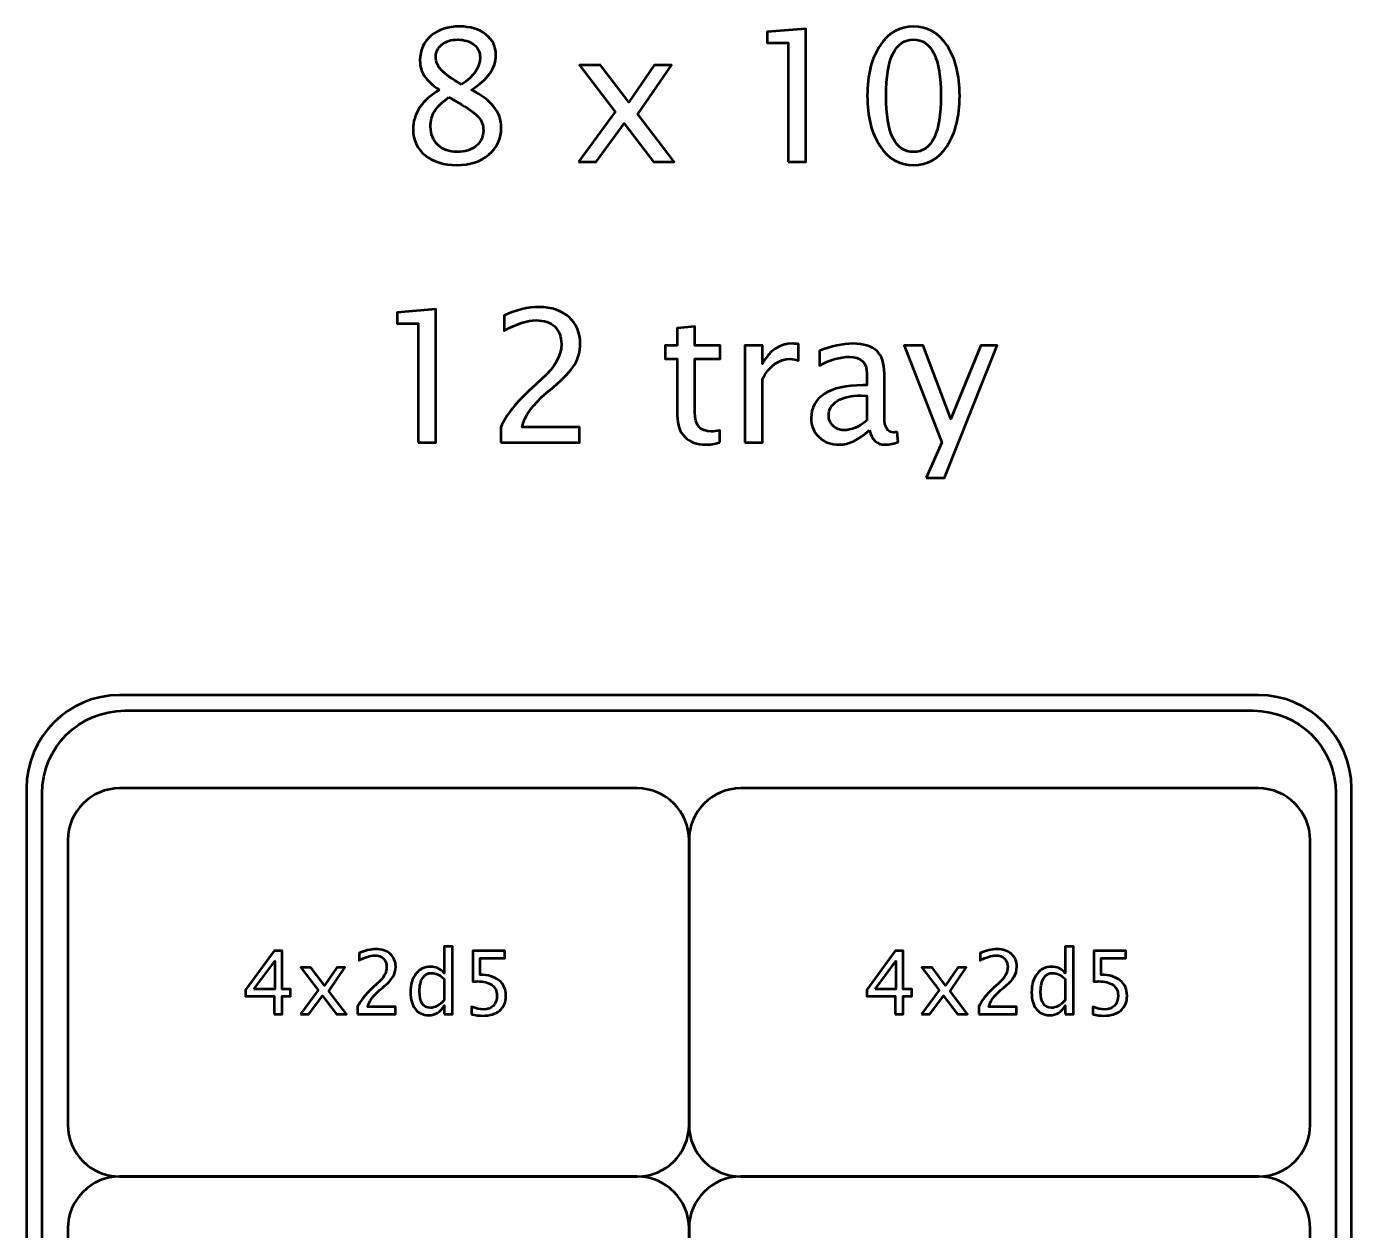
# Model space of a CAD drawing. Header units: centimetres. Extents: x -143 to 63, y -92 to 73.
# Drawn here: x -36.4 to -23.6, y -71.77 to -60.14 of the extents above; entities that cross this region are included whole.
import ezdxf

# ---------------------------------------------------------------- set-up
doc = ezdxf.new("R2010")
doc.units = ezdxf.units.CM
doc.header["$MEASUREMENT"] = 0
doc.layers.add('Layer 1', color=7, linetype='Continuous')

msp = doc.modelspace()

# ---------------------------------------------------------------- linework, layer by layer
at = {"layer": 'Layer 1', "color": 5, "lineweight": 53}
for points, knots in [([(-32.4117, -60.75496), (-32.48166, -60.70616), (-32.53046, -60.66089), (-32.5578, -60.61885), (-32.5578, -60.61885), (-32.58514, -60.5771), (-32.59867, -60.52654), (-32.59867, -60.46745), (-32.59867, -60.46745), (-32.59867, -60.37102), (-32.56339, -60.29253), (-32.49313, -60.23226), (-32.49313, -60.23226), (-32.42257, -60.17199), (-32.33056, -60.14201), (-32.21708, -60.14201), (-32.21708, -60.14201), (-32.11242, -60.14201), (-32.02746, -60.16758), (-31.96249, -60.21874), (-31.96249, -60.21874), (-31.89752, -60.2696), (-31.86489, -60.33604), (-31.86489, -60.41747), (-31.86489, -60.41747), (-31.86489, -60.54094), (-31.94397, -60.65354), (-32.10184, -60.75496), (-32.10184, -60.75496), (-31.90987, -60.84903), (-31.81374, -60.97045), (-31.81374, -61.1192), (-31.81374, -61.1192), (-31.81374, -61.22533), (-31.85401, -61.31205), (-31.93427, -61.37967), (-31.93427, -61.37967), (-32.01453, -61.44699), (-32.11771, -61.4808), (-32.24413, -61.4808), (-32.24413, -61.4808), (-32.37024, -61.4808), (-32.47196, -61.44905), (-32.54957, -61.38555), (-32.54957, -61.38555), (-32.62689, -61.32234), (-32.6657, -61.23885), (-32.6657, -61.13567), (-32.6657, -61.13567), (-32.6657, -60.9828), (-32.58103, -60.85609), (-32.4117, -60.75496)], [0, 0, 0, 0, 0.07142857, 0.07142857, 0.07142857, 0.07142857, 0.14285714, 0.14285714, 0.14285714, 0.14285714, 0.21428571, 0.21428571, 0.21428571, 0.21428571, 0.28571429, 0.28571429, 0.28571429, 0.28571429, 0.35714286, 0.35714286, 0.35714286, 0.35714286, 0.42857143, 0.42857143, 0.42857143, 0.42857143, 0.5, 0.5, 0.5, 0.5, 0.57142857, 0.57142857, 0.57142857, 0.57142857, 0.64285714, 0.64285714, 0.64285714, 0.64285714, 0.71428571, 0.71428571, 0.71428571, 0.71428571, 0.78571429, 0.78571429, 0.78571429, 0.78571429, 0.85714286, 0.85714286, 0.85714286, 0.85714286, 1, 1, 1, 1]), ([(-27.83145, -61.4808), (-27.96521, -61.4808), (-28.0731, -61.41936), (-28.15483, -61.29677), (-28.15483, -61.29677), (-28.23685, -61.17418), (-28.27771, -61.01249), (-28.27771, -60.8114), (-28.27771, -60.8114), (-28.27771, -60.61032), (-28.23685, -60.44863), (-28.15483, -60.32604), (-28.15483, -60.32604), (-28.0731, -60.20345), (-27.96521, -60.14201), (-27.83145, -60.14201), (-27.83145, -60.14201), (-27.6971, -60.14201), (-27.58921, -60.20316), (-27.50748, -60.32545), (-27.50748, -60.32545), (-27.42605, -60.44775), (-27.38519, -60.60973), (-27.38519, -60.8114), (-27.38519, -60.8114), (-27.38519, -61.01249), (-27.42605, -61.17418), (-27.50748, -61.29677), (-27.50748, -61.29677), (-27.58921, -61.41936), (-27.6971, -61.4808), (-27.83145, -61.4808)], [0, 0, 0, 0, 0.11111111, 0.11111111, 0.11111111, 0.11111111, 0.22222222, 0.22222222, 0.22222222, 0.22222222, 0.33333333, 0.33333333, 0.33333333, 0.33333333, 0.44444444, 0.44444444, 0.44444444, 0.44444444, 0.55555556, 0.55555556, 0.55555556, 0.55555556, 0.66666667, 0.66666667, 0.66666667, 0.66666667, 0.77777778, 0.77777778, 0.77777778, 0.77777778, 1, 1, 1, 1]), ([(-32.1965, -60.70175), (-32.07773, -60.62326), (-32.01835, -60.53624), (-32.01835, -60.4401), (-32.01835, -60.4401), (-32.01835, -60.38866), (-32.03834, -60.3475), (-32.07803, -60.31604), (-32.07803, -60.31604), (-32.11801, -60.28459), (-32.17004, -60.26901), (-32.23442, -60.26901), (-32.23442, -60.26901), (-32.29675, -60.26901), (-32.34761, -60.28429), (-32.38671, -60.31516), (-32.38671, -60.31516), (-32.42581, -60.34603), (-32.44521, -60.38572), (-32.44521, -60.43481), (-32.44521, -60.43481), (-32.44521, -60.48244), (-32.42757, -60.52536), (-32.39229, -60.56358), (-32.39229, -60.56358), (-32.35701, -60.6015), (-32.29175, -60.64766), (-32.1965, -60.70175)], [0, 0, 0, 0, 0.125, 0.125, 0.125, 0.125, 0.25, 0.25, 0.25, 0.25, 0.375, 0.375, 0.375, 0.375, 0.5, 0.5, 0.5, 0.5, 0.625, 0.625, 0.625, 0.625, 0.75, 0.75, 0.75, 0.75, 1, 1, 1, 1]), ([(-29.04207, -61.44905), (-29.04207, -61.44905), (-29.04207, -60.30076), (-29.04207, -60.30076), (-29.04207, -60.30076), (-29.04207, -60.30076), (-29.24492, -60.30076), (-29.24492, -60.30076), (-29.24492, -60.30076), (-29.24492, -60.30076), (-29.24492, -60.19492), (-29.24492, -60.19492), (-29.24492, -60.19492), (-29.24492, -60.19492), (-28.87274, -60.16317), (-28.87274, -60.16317), (-28.87274, -60.16317), (-28.87274, -60.16317), (-28.87274, -61.44905), (-28.87274, -61.44905), (-28.87274, -61.44905), (-28.87274, -61.44905), (-29.04207, -61.44905), (-29.04207, -61.44905)], [0, 0, 0, 0, 0.14285714, 0.14285714, 0.14285714, 0.14285714, 0.28571429, 0.28571429, 0.28571429, 0.28571429, 0.42857143, 0.42857143, 0.42857143, 0.42857143, 0.57142857, 0.57142857, 0.57142857, 0.57142857, 0.71428571, 0.71428571, 0.71428571, 0.71428571, 1, 1, 1, 1]), ([(-27.83174, -61.3538), (-27.65506, -61.3538), (-27.56687, -61.173), (-27.56687, -60.8114), (-27.56687, -60.8114), (-27.56687, -60.44981), (-27.65506, -60.26901), (-27.83174, -60.26901), (-27.83174, -60.26901), (-28.00784, -60.26901), (-28.09603, -60.44981), (-28.09603, -60.8114), (-28.09603, -60.8114), (-28.09603, -61.173), (-28.00784, -61.3538), (-27.83174, -61.3538)], [0, 0, 0, 0, 0.2, 0.2, 0.2, 0.2, 0.4, 0.4, 0.4, 0.4, 0.6, 0.6, 0.6, 0.6, 1, 1, 1, 1]), ([(-31.06819, -61.44905), (-31.06819, -61.44905), (-30.71218, -60.96663), (-30.71218, -60.96663), (-30.71218, -60.96663), (-30.71218, -60.96663), (-31.05761, -60.51419), (-31.05761, -60.51419), (-31.05761, -60.51419), (-31.05761, -60.51419), (-30.85564, -60.51419), (-30.85564, -60.51419), (-30.85564, -60.51419), (-30.85564, -60.51419), (-30.58283, -60.87432), (-30.58283, -60.87432), (-30.58283, -60.87432), (-30.58283, -60.87432), (-30.33588, -60.51419), (-30.33588, -60.51419), (-30.33588, -60.51419), (-30.33588, -60.51419), (-30.17037, -60.51419), (-30.17037, -60.51419), (-30.17037, -60.51419), (-30.17037, -60.51419), (-30.49375, -60.98838), (-30.49375, -60.98838), (-30.49375, -60.98838), (-30.49375, -60.98838), (-30.14215, -61.44905), (-30.14215, -61.44905), (-30.14215, -61.44905), (-30.14215, -61.44905), (-30.34412, -61.44905), (-30.34412, -61.44905), (-30.34412, -61.44905), (-30.34412, -61.44905), (-30.62575, -61.07863), (-30.62575, -61.07863), (-30.62575, -61.07863), (-30.62575, -61.07863), (-30.89827, -61.44905), (-30.89827, -61.44905), (-30.89827, -61.44905), (-30.89827, -61.44905), (-31.06819, -61.44905), (-31.06819, -61.44905)], [0, 0, 0, 0, 0.07692308, 0.07692308, 0.07692308, 0.07692308, 0.15384615, 0.15384615, 0.15384615, 0.15384615, 0.23076923, 0.23076923, 0.23076923, 0.23076923, 0.30769231, 0.30769231, 0.30769231, 0.30769231, 0.38461538, 0.38461538, 0.38461538, 0.38461538, 0.46153846, 0.46153846, 0.46153846, 0.46153846, 0.53846154, 0.53846154, 0.53846154, 0.53846154, 0.61538462, 0.61538462, 0.61538462, 0.61538462, 0.69230769, 0.69230769, 0.69230769, 0.69230769, 0.76923077, 0.76923077, 0.76923077, 0.76923077, 0.84615385, 0.84615385, 0.84615385, 0.84615385, 1, 1, 1, 1]), ([(-32.31939, -60.82375), (-32.38818, -60.87667), (-32.43492, -60.92282), (-32.45961, -60.96222), (-32.45961, -60.96222), (-32.48401, -61.00161), (-32.49636, -61.05041), (-32.49636, -61.10921), (-32.49636, -61.10921), (-32.49636, -61.18211), (-32.47284, -61.2412), (-32.42551, -61.28618), (-32.42551, -61.28618), (-32.37818, -61.33116), (-32.31615, -61.3538), (-32.23883, -61.3538), (-32.23883, -61.3538), (-32.16446, -61.3538), (-32.1039, -61.33469), (-32.05715, -61.29618), (-32.05715, -61.29618), (-32.01012, -61.25767), (-31.9866, -61.20769), (-31.9866, -61.14625), (-31.9866, -61.14625), (-31.9866, -61.09686), (-32.001, -61.05482), (-32.03011, -61.02072), (-32.03011, -61.02072), (-32.05921, -60.98662), (-32.11536, -60.94487), (-32.19856, -60.89548), (-32.19856, -60.89548), (-32.19856, -60.89548), (-32.31939, -60.82375), (-32.31939, -60.82375)], [0, 0, 0, 0, 0.1, 0.1, 0.1, 0.1, 0.2, 0.2, 0.2, 0.2, 0.3, 0.3, 0.3, 0.3, 0.4, 0.4, 0.4, 0.4, 0.5, 0.5, 0.5, 0.5, 0.6, 0.6, 0.6, 0.6, 0.7, 0.7, 0.7, 0.7, 0.8, 0.8, 0.8, 0.8, 1, 1, 1, 1]), ([(-32.61615, -64.15956), (-32.61615, -64.15956), (-32.61615, -63.01127), (-32.61615, -63.01127), (-32.61615, -63.01127), (-32.61615, -63.01127), (-32.819, -63.01127), (-32.819, -63.01127), (-32.819, -63.01127), (-32.819, -63.01127), (-32.819, -62.90543), (-32.819, -62.90543), (-32.819, -62.90543), (-32.819, -62.90543), (-32.44682, -62.87368), (-32.44682, -62.87368), (-32.44682, -62.87368), (-32.44682, -62.87368), (-32.44682, -64.15956), (-32.44682, -64.15956), (-32.44682, -64.15956), (-32.44682, -64.15956), (-32.61615, -64.15956), (-32.61615, -64.15956)], [0, 0, 0, 0, 0.14285714, 0.14285714, 0.14285714, 0.14285714, 0.28571429, 0.28571429, 0.28571429, 0.28571429, 0.42857143, 0.42857143, 0.42857143, 0.42857143, 0.57142857, 0.57142857, 0.57142857, 0.57142857, 0.71428571, 0.71428571, 0.71428571, 0.71428571, 1, 1, 1, 1]), ([(-31.81652, -64.15956), (-31.81652, -64.15956), (-31.81652, -64.01139), (-31.81652, -64.01139), (-31.81652, -64.01139), (-31.76713, -63.89586), (-31.66747, -63.76974), (-31.51724, -63.63363), (-31.51724, -63.63363), (-31.51724, -63.63363), (-31.42023, -63.54661), (-31.42023, -63.54661), (-31.42023, -63.54661), (-31.29529, -63.43313), (-31.23267, -63.32083), (-31.23267, -63.20912), (-31.23267, -63.20912), (-31.23267, -63.13768), (-31.25413, -63.08182), (-31.29676, -63.04096), (-31.29676, -63.04096), (-31.33938, -63.0001), (-31.39848, -62.97952), (-31.47344, -62.97952), (-31.47344, -62.97952), (-31.56105, -62.97952), (-31.66482, -63.01303), (-31.78477, -63.08006), (-31.78477, -63.08006), (-31.78477, -63.08006), (-31.78477, -62.93189), (-31.78477, -62.93189), (-31.78477, -62.93189), (-31.67158, -62.87898), (-31.55899, -62.85252), (-31.44669, -62.85252), (-31.44669, -62.85252), (-31.32733, -62.85252), (-31.23149, -62.88456), (-31.15917, -62.94894), (-31.15917, -62.94894), (-31.08715, -63.01333), (-31.05099, -63.09858), (-31.05099, -63.205), (-31.05099, -63.205), (-31.05099, -63.28144), (-31.06922, -63.34935), (-31.10567, -63.40844), (-31.10567, -63.40844), (-31.14242, -63.46782), (-31.21033, -63.53955), (-31.30999, -63.62422), (-31.30999, -63.62422), (-31.30999, -63.62422), (-31.37554, -63.68008), (-31.37554, -63.68008), (-31.37554, -63.68008), (-31.51195, -63.79561), (-31.59074, -63.90615), (-31.61191, -64.01139), (-31.61191, -64.01139), (-31.61191, -64.01139), (-31.05628, -64.01139), (-31.05628, -64.01139), (-31.05628, -64.01139), (-31.05628, -64.01139), (-31.05628, -64.15956), (-31.05628, -64.15956), (-31.05628, -64.15956), (-31.05628, -64.15956), (-31.81652, -64.15956), (-31.81652, -64.15956)], [0, 0, 0, 0, 0.05263158, 0.05263158, 0.05263158, 0.05263158, 0.10526316, 0.10526316, 0.10526316, 0.10526316, 0.15789474, 0.15789474, 0.15789474, 0.15789474, 0.21052632, 0.21052632, 0.21052632, 0.21052632, 0.26315789, 0.26315789, 0.26315789, 0.26315789, 0.31578947, 0.31578947, 0.31578947, 0.31578947, 0.36842105, 0.36842105, 0.36842105, 0.36842105, 0.42105263, 0.42105263, 0.42105263, 0.42105263, 0.47368421, 0.47368421, 0.47368421, 0.47368421, 0.52631579, 0.52631579, 0.52631579, 0.52631579, 0.57894737, 0.57894737, 0.57894737, 0.57894737, 0.63157895, 0.63157895, 0.63157895, 0.63157895, 0.68421053, 0.68421053, 0.68421053, 0.68421053, 0.73684211, 0.73684211, 0.73684211, 0.73684211, 0.78947368, 0.78947368, 0.78947368, 0.78947368, 0.84210526, 0.84210526, 0.84210526, 0.84210526, 0.89473684, 0.89473684, 0.89473684, 0.89473684, 1, 1, 1, 1]), ([(-29.70219, -64.15927), (-29.75452, -64.17367), (-29.80009, -64.18073), (-29.8386, -64.18073), (-29.8386, -64.18073), (-29.92503, -64.18073), (-29.99235, -64.15603), (-30.04057, -64.10664), (-30.04057, -64.10664), (-30.08907, -64.05725), (-30.11318, -63.98876), (-30.11318, -63.90086), (-30.11318, -63.90086), (-30.11318, -63.90086), (-30.11318, -63.3517), (-30.11318, -63.3517), (-30.11318, -63.3517), (-30.11318, -63.3517), (-30.23019, -63.3517), (-30.23019, -63.3517), (-30.23019, -63.3517), (-30.23019, -63.3517), (-30.23019, -63.2247), (-30.23019, -63.2247), (-30.23019, -63.2247), (-30.23019, -63.2247), (-30.11318, -63.2247), (-30.11318, -63.2247), (-30.11318, -63.2247), (-30.11318, -63.2247), (-30.11318, -63.05566), (-30.11318, -63.05566), (-30.11318, -63.05566), (-30.11318, -63.05566), (-29.94385, -63.03949), (-29.94385, -63.03949), (-29.94385, -63.03949), (-29.94385, -63.03949), (-29.94385, -63.2247), (-29.94385, -63.2247), (-29.94385, -63.2247), (-29.94385, -63.2247), (-29.69867, -63.2247), (-29.69867, -63.2247), (-29.69867, -63.2247), (-29.69867, -63.2247), (-29.69867, -63.3517), (-29.69867, -63.3517), (-29.69867, -63.3517), (-29.69867, -63.3517), (-29.94385, -63.3517), (-29.94385, -63.3517), (-29.94385, -63.3517), (-29.94385, -63.3517), (-29.94385, -63.87028), (-29.94385, -63.87028), (-29.94385, -63.87028), (-29.94385, -63.99258), (-29.89064, -64.05373), (-29.78451, -64.05373), (-29.78451, -64.05373), (-29.76187, -64.05373), (-29.73453, -64.0499), (-29.70219, -64.04256), (-29.70219, -64.04256), (-29.70219, -64.04256), (-29.70219, -64.15927), (-29.70219, -64.15927)], [0, 0, 0, 0, 0.05555556, 0.05555556, 0.05555556, 0.05555556, 0.11111111, 0.11111111, 0.11111111, 0.11111111, 0.16666667, 0.16666667, 0.16666667, 0.16666667, 0.22222222, 0.22222222, 0.22222222, 0.22222222, 0.27777778, 0.27777778, 0.27777778, 0.27777778, 0.33333333, 0.33333333, 0.33333333, 0.33333333, 0.38888889, 0.38888889, 0.38888889, 0.38888889, 0.44444444, 0.44444444, 0.44444444, 0.44444444, 0.5, 0.5, 0.5, 0.5, 0.55555556, 0.55555556, 0.55555556, 0.55555556, 0.61111111, 0.61111111, 0.61111111, 0.61111111, 0.66666667, 0.66666667, 0.66666667, 0.66666667, 0.72222222, 0.72222222, 0.72222222, 0.72222222, 0.77777778, 0.77777778, 0.77777778, 0.77777778, 0.83333333, 0.83333333, 0.83333333, 0.83333333, 0.88888889, 0.88888889, 0.88888889, 0.88888889, 1, 1, 1, 1]), ([(-29.46055, -64.15956), (-29.46055, -64.15956), (-29.46055, -63.2247), (-29.46055, -63.2247), (-29.46055, -63.2247), (-29.46055, -63.2247), (-29.29121, -63.2247), (-29.29121, -63.2247), (-29.29121, -63.2247), (-29.29121, -63.2247), (-29.29121, -63.40138), (-29.29121, -63.40138), (-29.29121, -63.40138), (-29.22389, -63.27056), (-29.12629, -63.2053), (-28.99811, -63.2053), (-28.99811, -63.2053), (-28.98077, -63.2053), (-28.96254, -63.20677), (-28.94373, -63.20971), (-28.94373, -63.20971), (-28.94373, -63.20971), (-28.94373, -63.36816), (-28.94373, -63.36816), (-28.94373, -63.36816), (-28.97312, -63.35846), (-28.999, -63.35346), (-29.02134, -63.35346), (-29.02134, -63.35346), (-29.12894, -63.35346), (-29.21889, -63.41696), (-29.29121, -63.54426), (-29.29121, -63.54426), (-29.29121, -63.54426), (-29.29121, -64.15956), (-29.29121, -64.15956), (-29.29121, -64.15956), (-29.29121, -64.15956), (-29.46055, -64.15956), (-29.46055, -64.15956)], [0, 0, 0, 0, 0.09090909, 0.09090909, 0.09090909, 0.09090909, 0.18181818, 0.18181818, 0.18181818, 0.18181818, 0.27272727, 0.27272727, 0.27272727, 0.27272727, 0.36363636, 0.36363636, 0.36363636, 0.36363636, 0.45454545, 0.45454545, 0.45454545, 0.45454545, 0.54545455, 0.54545455, 0.54545455, 0.54545455, 0.63636364, 0.63636364, 0.63636364, 0.63636364, 0.72727273, 0.72727273, 0.72727273, 0.72727273, 0.81818182, 0.81818182, 0.81818182, 0.81818182, 1, 1, 1, 1]), ([(-28.25699, -64.0405), (-28.35871, -64.13398), (-28.4566, -64.18073), (-28.55068, -64.18073), (-28.55068, -64.18073), (-28.628, -64.18073), (-28.69238, -64.15662), (-28.74324, -64.10811), (-28.74324, -64.10811), (-28.79439, -64.05961), (-28.81997, -63.99846), (-28.81997, -63.92467), (-28.81997, -63.92467), (-28.81997, -63.82266), (-28.77704, -63.74416), (-28.6912, -63.68948), (-28.6912, -63.68948), (-28.60536, -63.6348), (-28.48218, -63.60746), (-28.32167, -63.60746), (-28.32167, -63.60746), (-28.32167, -63.60746), (-28.28198, -63.60746), (-28.28198, -63.60746), (-28.28198, -63.60746), (-28.28198, -63.60746), (-28.28198, -63.49487), (-28.28198, -63.49487), (-28.28198, -63.49487), (-28.28198, -63.38639), (-28.33842, -63.3323), (-28.45161, -63.3323), (-28.45161, -63.3323), (-28.53921, -63.3323), (-28.63505, -63.35993), (-28.73883, -63.4152), (-28.73883, -63.4152), (-28.73883, -63.4152), (-28.73883, -63.27585), (-28.73883, -63.27585), (-28.73883, -63.27585), (-28.62476, -63.22881), (-28.51716, -63.2053), (-28.41633, -63.2053), (-28.41633, -63.2053), (-28.31255, -63.2053), (-28.23582, -63.22881), (-28.18673, -63.27615), (-28.18673, -63.27615), (-28.13734, -63.32348), (-28.11265, -63.39638), (-28.11265, -63.49487), (-28.11265, -63.49487), (-28.11265, -63.49487), (-28.11265, -63.91732), (-28.11265, -63.91732), (-28.11265, -63.91732), (-28.11265, -64.01404), (-28.08295, -64.06255), (-28.02328, -64.06255), (-28.02328, -64.06255), (-28.01593, -64.06255), (-28.00505, -64.06137), (-27.99064, -64.05902), (-27.99064, -64.05902), (-27.99064, -64.05902), (-27.97859, -64.15309), (-27.97859, -64.15309), (-27.97859, -64.15309), (-28.0171, -64.17161), (-28.05943, -64.18073), (-28.10588, -64.18073), (-28.10588, -64.18073), (-28.18497, -64.18073), (-28.23524, -64.13398), (-28.25699, -64.0405)], [0, 0, 0, 0, 0.05, 0.05, 0.05, 0.05, 0.1, 0.1, 0.1, 0.1, 0.15, 0.15, 0.15, 0.15, 0.2, 0.2, 0.2, 0.2, 0.25, 0.25, 0.25, 0.25, 0.3, 0.3, 0.3, 0.3, 0.35, 0.35, 0.35, 0.35, 0.4, 0.4, 0.4, 0.4, 0.45, 0.45, 0.45, 0.45, 0.5, 0.5, 0.5, 0.5, 0.55, 0.55, 0.55, 0.55, 0.6, 0.6, 0.6, 0.6, 0.65, 0.65, 0.65, 0.65, 0.7, 0.7, 0.7, 0.7, 0.75, 0.75, 0.75, 0.75, 0.8, 0.8, 0.8, 0.8, 0.85, 0.85, 0.85, 0.85, 0.9, 0.9, 0.9, 0.9, 1, 1, 1, 1]), ([(-27.7096, -64.49999), (-27.7096, -64.49999), (-27.5579, -64.16074), (-27.5579, -64.16074), (-27.5579, -64.16074), (-27.5579, -64.16074), (-27.92009, -63.2247), (-27.92009, -63.2247), (-27.92009, -63.2247), (-27.92009, -63.2247), (-27.73841, -63.2247), (-27.73841, -63.2247), (-27.73841, -63.2247), (-27.73841, -63.2247), (-27.46912, -63.93261), (-27.46912, -63.93261), (-27.46912, -63.93261), (-27.46912, -63.93261), (-27.1819, -63.2247), (-27.1819, -63.2247), (-27.1819, -63.2247), (-27.1819, -63.2247), (-27.02227, -63.2247), (-27.02227, -63.2247), (-27.02227, -63.2247), (-27.02227, -63.2247), (-27.53321, -64.49999), (-27.53321, -64.49999), (-27.53321, -64.49999), (-27.53321, -64.49999), (-27.7096, -64.49999), (-27.7096, -64.49999)], [0, 0, 0, 0, 0.11111111, 0.11111111, 0.11111111, 0.11111111, 0.22222222, 0.22222222, 0.22222222, 0.22222222, 0.33333333, 0.33333333, 0.33333333, 0.33333333, 0.44444444, 0.44444444, 0.44444444, 0.44444444, 0.55555556, 0.55555556, 0.55555556, 0.55555556, 0.66666667, 0.66666667, 0.66666667, 0.66666667, 0.77777778, 0.77777778, 0.77777778, 0.77777778, 1, 1, 1, 1]), ([(-28.28198, -63.94819), (-28.28198, -63.94819), (-28.28198, -63.708), (-28.28198, -63.708), (-28.28198, -63.708), (-28.28198, -63.708), (-28.33637, -63.70624), (-28.33637, -63.70624), (-28.33637, -63.70624), (-28.43044, -63.70624), (-28.50629, -63.72359), (-28.5642, -63.75828), (-28.5642, -63.75828), (-28.62182, -63.79326), (-28.65063, -63.83941), (-28.65063, -63.89703), (-28.65063, -63.89703), (-28.65063, -63.93731), (-28.63623, -63.97141), (-28.60771, -63.99934), (-28.60771, -63.99934), (-28.5789, -64.02727), (-28.54392, -64.04138), (-28.50247, -64.04138), (-28.50247, -64.04138), (-28.43191, -64.04138), (-28.35841, -64.01022), (-28.28198, -63.94819)], [0, 0, 0, 0, 0.125, 0.125, 0.125, 0.125, 0.25, 0.25, 0.25, 0.25, 0.375, 0.375, 0.375, 0.375, 0.5, 0.5, 0.5, 0.5, 0.625, 0.625, 0.625, 0.625, 0.75, 0.75, 0.75, 0.75, 1, 1, 1, 1])]:
    msp.add_open_spline(points, degree=3, knots=knots, dxfattribs=at)
at = {"layer": 'Layer 1', "lineweight": 53}
for points in [[(-36.4, -82.5), (-36.4, -82.5), (-36.4, -67.5), (-36.4, -67.5), (-36.4, -67.5), (-36.4, -67.00294), (-35.99706, -66.6), (-35.5, -66.6), (-35.5, -66.6), (-35.5, -66.6), (-24.5, -66.6), (-24.5, -66.6), (-24.5, -66.6), (-24.00294, -66.6), (-23.6, -67.00294), (-23.6, -67.5), (-23.6, -67.5), (-23.6, -67.5), (-23.6, -82.5), (-23.6, -82.5), (-23.6, -82.5), (-23.6, -82.99706), (-24.00294, -83.4), (-24.5, -83.4), (-24.5, -83.4), (-24.5, -83.4), (-35.5, -83.4), (-35.5, -83.4), (-35.5, -83.4), (-35.99706, -83.4), (-36.4, -82.99706), (-36.4, -82.5)], [(-35.45, -83.25), (-35.45, -83.25), (-24.55, -83.25), (-24.55, -83.25), (-24.55, -83.25), (-24.10817, -83.25), (-23.75, -82.89183), (-23.75, -82.45), (-23.75, -82.45), (-23.75, -82.45), (-23.75, -67.55), (-23.75, -67.55), (-23.75, -67.55), (-23.75, -67.10817), (-24.10817, -66.75), (-24.55, -66.75), (-24.55, -66.75), (-24.55, -66.75), (-35.45, -66.75), (-35.45, -66.75), (-35.45, -66.75), (-35.89183, -66.75), (-36.25, -67.10817), (-36.25, -67.55), (-36.25, -67.55), (-36.25, -67.55), (-36.25, -82.45), (-36.25, -82.45), (-36.25, -82.45), (-36.25, -82.89183), (-35.89183, -83.25), (-35.45, -83.25)]]:
    msp.add_open_spline(points, degree=3, knots=[0, 0, 0, 0, 0.11111111, 0.11111111, 0.11111111, 0.11111111, 0.22222222, 0.22222222, 0.22222222, 0.22222222, 0.33333333, 0.33333333, 0.33333333, 0.33333333, 0.44444444, 0.44444444, 0.44444444, 0.44444444, 0.55555556, 0.55555556, 0.55555556, 0.55555556, 0.66666667, 0.66666667, 0.66666667, 0.66666667, 0.77777778, 0.77777778, 0.77777778, 0.77777778, 1, 1, 1, 1], dxfattribs=at)
at = {"layer": 'Layer 1', "color": 202, "lineweight": 53}
for points, knots in [([(-36, -70.75), (-36, -70.75), (-36, -68), (-36, -68), (-36, -68), (-36, -67.72386), (-35.77614, -67.5), (-35.5, -67.5), (-35.5, -67.5), (-35.5, -67.5), (-30.5, -67.5), (-30.5, -67.5), (-30.5, -67.5), (-30.22386, -67.5), (-30, -67.72386), (-30, -68), (-30, -68), (-30, -68), (-30, -70.75), (-30, -70.75), (-30, -70.75), (-30, -71.02614), (-30.22386, -71.25), (-30.5, -71.25), (-30.5, -71.25), (-30.5, -71.25), (-35.5, -71.25), (-35.5, -71.25), (-35.5, -71.25), (-35.77614, -71.25), (-36, -71.02614), (-36, -70.75)], [0, 0, 0, 0, 0.11111111, 0.11111111, 0.11111111, 0.11111111, 0.22222222, 0.22222222, 0.22222222, 0.22222222, 0.33333333, 0.33333333, 0.33333333, 0.33333333, 0.44444444, 0.44444444, 0.44444444, 0.44444444, 0.55555556, 0.55555556, 0.55555556, 0.55555556, 0.66666667, 0.66666667, 0.66666667, 0.66666667, 0.77777778, 0.77777778, 0.77777778, 0.77777778, 1, 1, 1, 1]), ([(-30, -70.75), (-30, -70.75), (-30, -68), (-30, -68), (-30, -68), (-30, -67.72386), (-29.77614, -67.5), (-29.5, -67.5), (-29.5, -67.5), (-29.5, -67.5), (-24.5, -67.5), (-24.5, -67.5), (-24.5, -67.5), (-24.22386, -67.5), (-24, -67.72386), (-24, -68), (-24, -68), (-24, -68), (-24, -70.75), (-24, -70.75), (-24, -70.75), (-24, -71.02614), (-24.22386, -71.25), (-24.5, -71.25), (-24.5, -71.25), (-24.5, -71.25), (-29.5, -71.25), (-29.5, -71.25), (-29.5, -71.25), (-29.77614, -71.25), (-30, -71.02614), (-30, -70.75)], [0, 0, 0, 0, 0.11111111, 0.11111111, 0.11111111, 0.11111111, 0.22222222, 0.22222222, 0.22222222, 0.22222222, 0.33333333, 0.33333333, 0.33333333, 0.33333333, 0.44444444, 0.44444444, 0.44444444, 0.44444444, 0.55555556, 0.55555556, 0.55555556, 0.55555556, 0.66666667, 0.66666667, 0.66666667, 0.66666667, 0.77777778, 0.77777778, 0.77777778, 0.77777778, 1, 1, 1, 1]), ([(-34.00684, -69.68107), (-34.00684, -69.68107), (-34.00684, -69.5075), (-34.00684, -69.5075), (-34.00684, -69.5075), (-34.00684, -69.5075), (-34.28285, -69.5075), (-34.28285, -69.5075), (-34.28285, -69.5075), (-34.28285, -69.5075), (-34.28285, -69.4457), (-34.28285, -69.4457), (-34.28285, -69.4457), (-34.28285, -69.4457), (-34.00684, -69.06893), (-34.00684, -69.06893), (-34.00684, -69.06893), (-34.00684, -69.06893), (-33.93064, -69.06893), (-33.93064, -69.06893), (-33.93064, -69.06893), (-33.93064, -69.06893), (-33.93064, -69.44062), (-33.93064, -69.44062), (-33.93064, -69.44062), (-33.93064, -69.44062), (-33.84851, -69.44062), (-33.84851, -69.44062), (-33.84851, -69.44062), (-33.84851, -69.44062), (-33.84851, -69.5075), (-33.84851, -69.5075), (-33.84851, -69.5075), (-33.84851, -69.5075), (-33.93064, -69.5075), (-33.93064, -69.5075), (-33.93064, -69.5075), (-33.93064, -69.5075), (-33.93064, -69.68107), (-33.93064, -69.68107), (-33.93064, -69.68107), (-33.93064, -69.68107), (-34.00684, -69.68107), (-34.00684, -69.68107)], [0, 0, 0, 0, 0.08333333, 0.08333333, 0.08333333, 0.08333333, 0.16666667, 0.16666667, 0.16666667, 0.16666667, 0.25, 0.25, 0.25, 0.25, 0.33333333, 0.33333333, 0.33333333, 0.33333333, 0.41666667, 0.41666667, 0.41666667, 0.41666667, 0.5, 0.5, 0.5, 0.5, 0.58333333, 0.58333333, 0.58333333, 0.58333333, 0.66666667, 0.66666667, 0.66666667, 0.66666667, 0.75, 0.75, 0.75, 0.75, 0.83333333, 0.83333333, 0.83333333, 0.83333333, 1, 1, 1, 1]), ([(-33.20109, -69.68107), (-33.20109, -69.68107), (-33.20109, -69.60995), (-33.20109, -69.60995), (-33.20109, -69.60995), (-33.17738, -69.55449), (-33.12954, -69.49396), (-33.05743, -69.42862), (-33.05743, -69.42862), (-33.05743, -69.42862), (-33.01087, -69.38685), (-33.01087, -69.38685), (-33.01087, -69.38685), (-32.9509, -69.33238), (-32.92084, -69.27848), (-32.92084, -69.22486), (-32.92084, -69.22486), (-32.92084, -69.19057), (-32.93114, -69.16375), (-32.9516, -69.14414), (-32.9516, -69.14414), (-32.97206, -69.12453), (-33.00043, -69.11465), (-33.03641, -69.11465), (-33.03641, -69.11465), (-33.07846, -69.11465), (-33.12827, -69.13073), (-33.18585, -69.16291), (-33.18585, -69.16291), (-33.18585, -69.16291), (-33.18585, -69.09179), (-33.18585, -69.09179), (-33.18585, -69.09179), (-33.13152, -69.06639), (-33.07747, -69.05369), (-33.02357, -69.05369), (-33.02357, -69.05369), (-32.96628, -69.05369), (-32.92027, -69.06907), (-32.88556, -69.09997), (-32.88556, -69.09997), (-32.85099, -69.13088), (-32.83363, -69.1718), (-32.83363, -69.22288), (-32.83363, -69.22288), (-32.83363, -69.25957), (-32.84238, -69.29217), (-32.85988, -69.32053), (-32.85988, -69.32053), (-32.87752, -69.34903), (-32.91011, -69.38347), (-32.95795, -69.42411), (-32.95795, -69.42411), (-32.95795, -69.42411), (-32.98942, -69.45092), (-32.98942, -69.45092), (-32.98942, -69.45092), (-33.05489, -69.50637), (-33.09271, -69.55943), (-33.10287, -69.60995), (-33.10287, -69.60995), (-33.10287, -69.60995), (-32.83617, -69.60995), (-32.83617, -69.60995), (-32.83617, -69.60995), (-32.83617, -69.60995), (-32.83617, -69.68107), (-32.83617, -69.68107), (-32.83617, -69.68107), (-32.83617, -69.68107), (-33.20109, -69.68107), (-33.20109, -69.68107)], [0, 0, 0, 0, 0.05263158, 0.05263158, 0.05263158, 0.05263158, 0.10526316, 0.10526316, 0.10526316, 0.10526316, 0.15789474, 0.15789474, 0.15789474, 0.15789474, 0.21052632, 0.21052632, 0.21052632, 0.21052632, 0.26315789, 0.26315789, 0.26315789, 0.26315789, 0.31578947, 0.31578947, 0.31578947, 0.31578947, 0.36842105, 0.36842105, 0.36842105, 0.36842105, 0.42105263, 0.42105263, 0.42105263, 0.42105263, 0.47368421, 0.47368421, 0.47368421, 0.47368421, 0.52631579, 0.52631579, 0.52631579, 0.52631579, 0.57894737, 0.57894737, 0.57894737, 0.57894737, 0.63157895, 0.63157895, 0.63157895, 0.63157895, 0.68421053, 0.68421053, 0.68421053, 0.68421053, 0.73684211, 0.73684211, 0.73684211, 0.73684211, 0.78947368, 0.78947368, 0.78947368, 0.78947368, 0.84210526, 0.84210526, 0.84210526, 0.84210526, 0.89473684, 0.89473684, 0.89473684, 0.89473684, 1, 1, 1, 1]), ([(-32.36599, -69.68107), (-32.36599, -69.68107), (-32.36599, -69.59683), (-32.36599, -69.59683), (-32.36599, -69.59683), (-32.39915, -69.65976), (-32.4491, -69.69123), (-32.51585, -69.69123), (-32.51585, -69.69123), (-32.57003, -69.69123), (-32.61265, -69.67162), (-32.64369, -69.63225), (-32.64369, -69.63225), (-32.67474, -69.59288), (-32.69026, -69.53911), (-32.69026, -69.47095), (-32.69026, -69.47095), (-32.69026, -69.39645), (-32.67262, -69.33648), (-32.63748, -69.29104), (-32.63748, -69.29104), (-32.60221, -69.24574), (-32.55592, -69.22302), (-32.49849, -69.22302), (-32.49849, -69.22302), (-32.44529, -69.22302), (-32.40098, -69.24334), (-32.36599, -69.28412), (-32.36599, -69.28412), (-32.36599, -69.28412), (-32.36599, -69.02829), (-32.36599, -69.02829), (-32.36599, -69.02829), (-32.36599, -69.02829), (-32.2847, -69.02829), (-32.2847, -69.02829), (-32.2847, -69.02829), (-32.2847, -69.02829), (-32.2847, -69.68107), (-32.2847, -69.68107), (-32.2847, -69.68107), (-32.2847, -69.68107), (-32.36599, -69.68107), (-32.36599, -69.68107)], [0, 0, 0, 0, 0.08333333, 0.08333333, 0.08333333, 0.08333333, 0.16666667, 0.16666667, 0.16666667, 0.16666667, 0.25, 0.25, 0.25, 0.25, 0.33333333, 0.33333333, 0.33333333, 0.33333333, 0.41666667, 0.41666667, 0.41666667, 0.41666667, 0.5, 0.5, 0.5, 0.5, 0.58333333, 0.58333333, 0.58333333, 0.58333333, 0.66666667, 0.66666667, 0.66666667, 0.66666667, 0.75, 0.75, 0.75, 0.75, 0.83333333, 0.83333333, 0.83333333, 0.83333333, 1, 1, 1, 1]), ([(-32.09985, -69.68361), (-32.09985, -69.68361), (-32.09985, -69.6108), (-32.09985, -69.6108), (-32.09985, -69.6108), (-32.05935, -69.62717), (-32.02096, -69.63535), (-31.98428, -69.63535), (-31.98428, -69.63535), (-31.9442, -69.63535), (-31.91259, -69.6235), (-31.88959, -69.59979), (-31.88959, -69.59979), (-31.86659, -69.57608), (-31.85516, -69.54349), (-31.85516, -69.502), (-31.85516, -69.502), (-31.85516, -69.45741), (-31.87139, -69.42326), (-31.90384, -69.39969), (-31.90384, -69.39969), (-31.9363, -69.37613), (-31.98329, -69.36442), (-32.04467, -69.36442), (-32.04467, -69.36442), (-32.05892, -69.36442), (-32.07402, -69.3654), (-32.08969, -69.36738), (-32.08969, -69.36738), (-32.08969, -69.36738), (-32.08969, -69.06893), (-32.08969, -69.06893), (-32.08969, -69.06893), (-32.08969, -69.06893), (-31.7798, -69.06893), (-31.7798, -69.06893), (-31.7798, -69.06893), (-31.7798, -69.06893), (-31.7798, -69.14005), (-31.7798, -69.14005), (-31.7798, -69.14005), (-31.7798, -69.14005), (-32.01857, -69.14005), (-32.01857, -69.14005), (-32.01857, -69.14005), (-32.01857, -69.14005), (-32.01857, -69.30176), (-32.01857, -69.30176), (-32.01857, -69.30176), (-31.93983, -69.30176), (-31.87844, -69.31982), (-31.83427, -69.35595), (-31.83427, -69.35595), (-31.79011, -69.39193), (-31.76795, -69.44189), (-31.76795, -69.50581), (-31.76795, -69.50581), (-31.76795, -69.56536), (-31.78799, -69.61193), (-31.82807, -69.64565), (-31.82807, -69.64565), (-31.86814, -69.67938), (-31.92346, -69.69631), (-31.99401, -69.69631), (-31.99401, -69.69631), (-32.02548, -69.69631), (-32.06076, -69.69208), (-32.09985, -69.68361)], [0, 0, 0, 0, 0.05555556, 0.05555556, 0.05555556, 0.05555556, 0.11111111, 0.11111111, 0.11111111, 0.11111111, 0.16666667, 0.16666667, 0.16666667, 0.16666667, 0.22222222, 0.22222222, 0.22222222, 0.22222222, 0.27777778, 0.27777778, 0.27777778, 0.27777778, 0.33333333, 0.33333333, 0.33333333, 0.33333333, 0.38888889, 0.38888889, 0.38888889, 0.38888889, 0.44444444, 0.44444444, 0.44444444, 0.44444444, 0.5, 0.5, 0.5, 0.5, 0.55555556, 0.55555556, 0.55555556, 0.55555556, 0.61111111, 0.61111111, 0.61111111, 0.61111111, 0.66666667, 0.66666667, 0.66666667, 0.66666667, 0.72222222, 0.72222222, 0.72222222, 0.72222222, 0.77777778, 0.77777778, 0.77777778, 0.77777778, 0.83333333, 0.83333333, 0.83333333, 0.83333333, 0.88888889, 0.88888889, 0.88888889, 0.88888889, 1, 1, 1, 1]), ([(-28.00684, -69.68107), (-28.00684, -69.68107), (-28.00684, -69.5075), (-28.00684, -69.5075), (-28.00684, -69.5075), (-28.00684, -69.5075), (-28.28285, -69.5075), (-28.28285, -69.5075), (-28.28285, -69.5075), (-28.28285, -69.5075), (-28.28285, -69.4457), (-28.28285, -69.4457), (-28.28285, -69.4457), (-28.28285, -69.4457), (-28.00684, -69.06893), (-28.00684, -69.06893), (-28.00684, -69.06893), (-28.00684, -69.06893), (-27.93064, -69.06893), (-27.93064, -69.06893), (-27.93064, -69.06893), (-27.93064, -69.06893), (-27.93064, -69.44062), (-27.93064, -69.44062), (-27.93064, -69.44062), (-27.93064, -69.44062), (-27.84851, -69.44062), (-27.84851, -69.44062), (-27.84851, -69.44062), (-27.84851, -69.44062), (-27.84851, -69.5075), (-27.84851, -69.5075), (-27.84851, -69.5075), (-27.84851, -69.5075), (-27.93064, -69.5075), (-27.93064, -69.5075), (-27.93064, -69.5075), (-27.93064, -69.5075), (-27.93064, -69.68107), (-27.93064, -69.68107), (-27.93064, -69.68107), (-27.93064, -69.68107), (-28.00684, -69.68107), (-28.00684, -69.68107)], [0, 0, 0, 0, 0.08333333, 0.08333333, 0.08333333, 0.08333333, 0.16666667, 0.16666667, 0.16666667, 0.16666667, 0.25, 0.25, 0.25, 0.25, 0.33333333, 0.33333333, 0.33333333, 0.33333333, 0.41666667, 0.41666667, 0.41666667, 0.41666667, 0.5, 0.5, 0.5, 0.5, 0.58333333, 0.58333333, 0.58333333, 0.58333333, 0.66666667, 0.66666667, 0.66666667, 0.66666667, 0.75, 0.75, 0.75, 0.75, 0.83333333, 0.83333333, 0.83333333, 0.83333333, 1, 1, 1, 1]), ([(-27.20109, -69.68107), (-27.20109, -69.68107), (-27.20109, -69.60995), (-27.20109, -69.60995), (-27.20109, -69.60995), (-27.17738, -69.55449), (-27.12954, -69.49396), (-27.05743, -69.42862), (-27.05743, -69.42862), (-27.05743, -69.42862), (-27.01087, -69.38685), (-27.01087, -69.38685), (-27.01087, -69.38685), (-26.9509, -69.33238), (-26.92084, -69.27848), (-26.92084, -69.22486), (-26.92084, -69.22486), (-26.92084, -69.19057), (-26.93114, -69.16375), (-26.9516, -69.14414), (-26.9516, -69.14414), (-26.97206, -69.12453), (-27.00043, -69.11465), (-27.03641, -69.11465), (-27.03641, -69.11465), (-27.07846, -69.11465), (-27.12827, -69.13073), (-27.18585, -69.16291), (-27.18585, -69.16291), (-27.18585, -69.16291), (-27.18585, -69.09179), (-27.18585, -69.09179), (-27.18585, -69.09179), (-27.13152, -69.06639), (-27.07747, -69.05369), (-27.02357, -69.05369), (-27.02357, -69.05369), (-26.96628, -69.05369), (-26.92027, -69.06907), (-26.88556, -69.09997), (-26.88556, -69.09997), (-26.85099, -69.13088), (-26.83363, -69.1718), (-26.83363, -69.22288), (-26.83363, -69.22288), (-26.83363, -69.25957), (-26.84238, -69.29217), (-26.85988, -69.32053), (-26.85988, -69.32053), (-26.87752, -69.34903), (-26.91011, -69.38347), (-26.95795, -69.42411), (-26.95795, -69.42411), (-26.95795, -69.42411), (-26.98942, -69.45092), (-26.98942, -69.45092), (-26.98942, -69.45092), (-27.05489, -69.50637), (-27.09271, -69.55943), (-27.10287, -69.60995), (-27.10287, -69.60995), (-27.10287, -69.60995), (-26.83617, -69.60995), (-26.83617, -69.60995), (-26.83617, -69.60995), (-26.83617, -69.60995), (-26.83617, -69.68107), (-26.83617, -69.68107), (-26.83617, -69.68107), (-26.83617, -69.68107), (-27.20109, -69.68107), (-27.20109, -69.68107)], [0, 0, 0, 0, 0.05263158, 0.05263158, 0.05263158, 0.05263158, 0.10526316, 0.10526316, 0.10526316, 0.10526316, 0.15789474, 0.15789474, 0.15789474, 0.15789474, 0.21052632, 0.21052632, 0.21052632, 0.21052632, 0.26315789, 0.26315789, 0.26315789, 0.26315789, 0.31578947, 0.31578947, 0.31578947, 0.31578947, 0.36842105, 0.36842105, 0.36842105, 0.36842105, 0.42105263, 0.42105263, 0.42105263, 0.42105263, 0.47368421, 0.47368421, 0.47368421, 0.47368421, 0.52631579, 0.52631579, 0.52631579, 0.52631579, 0.57894737, 0.57894737, 0.57894737, 0.57894737, 0.63157895, 0.63157895, 0.63157895, 0.63157895, 0.68421053, 0.68421053, 0.68421053, 0.68421053, 0.73684211, 0.73684211, 0.73684211, 0.73684211, 0.78947368, 0.78947368, 0.78947368, 0.78947368, 0.84210526, 0.84210526, 0.84210526, 0.84210526, 0.89473684, 0.89473684, 0.89473684, 0.89473684, 1, 1, 1, 1]), ([(-26.36599, -69.68107), (-26.36599, -69.68107), (-26.36599, -69.59683), (-26.36599, -69.59683), (-26.36599, -69.59683), (-26.39915, -69.65976), (-26.4491, -69.69123), (-26.51585, -69.69123), (-26.51585, -69.69123), (-26.57003, -69.69123), (-26.61265, -69.67162), (-26.64369, -69.63225), (-26.64369, -69.63225), (-26.67474, -69.59288), (-26.69026, -69.53911), (-26.69026, -69.47095), (-26.69026, -69.47095), (-26.69026, -69.39645), (-26.67262, -69.33648), (-26.63748, -69.29104), (-26.63748, -69.29104), (-26.60221, -69.24574), (-26.55592, -69.22302), (-26.49849, -69.22302), (-26.49849, -69.22302), (-26.44529, -69.22302), (-26.40098, -69.24334), (-26.36599, -69.28412), (-26.36599, -69.28412), (-26.36599, -69.28412), (-26.36599, -69.02829), (-26.36599, -69.02829), (-26.36599, -69.02829), (-26.36599, -69.02829), (-26.2847, -69.02829), (-26.2847, -69.02829), (-26.2847, -69.02829), (-26.2847, -69.02829), (-26.2847, -69.68107), (-26.2847, -69.68107), (-26.2847, -69.68107), (-26.2847, -69.68107), (-26.36599, -69.68107), (-26.36599, -69.68107)], [0, 0, 0, 0, 0.08333333, 0.08333333, 0.08333333, 0.08333333, 0.16666667, 0.16666667, 0.16666667, 0.16666667, 0.25, 0.25, 0.25, 0.25, 0.33333333, 0.33333333, 0.33333333, 0.33333333, 0.41666667, 0.41666667, 0.41666667, 0.41666667, 0.5, 0.5, 0.5, 0.5, 0.58333333, 0.58333333, 0.58333333, 0.58333333, 0.66666667, 0.66666667, 0.66666667, 0.66666667, 0.75, 0.75, 0.75, 0.75, 0.83333333, 0.83333333, 0.83333333, 0.83333333, 1, 1, 1, 1]), ([(-26.09985, -69.68361), (-26.09985, -69.68361), (-26.09985, -69.6108), (-26.09985, -69.6108), (-26.09985, -69.6108), (-26.05935, -69.62717), (-26.02096, -69.63535), (-25.98428, -69.63535), (-25.98428, -69.63535), (-25.9442, -69.63535), (-25.91259, -69.6235), (-25.88959, -69.59979), (-25.88959, -69.59979), (-25.86659, -69.57608), (-25.85516, -69.54349), (-25.85516, -69.502), (-25.85516, -69.502), (-25.85516, -69.45741), (-25.87139, -69.42326), (-25.90384, -69.39969), (-25.90384, -69.39969), (-25.9363, -69.37613), (-25.98329, -69.36442), (-26.04467, -69.36442), (-26.04467, -69.36442), (-26.05892, -69.36442), (-26.07402, -69.3654), (-26.08969, -69.36738), (-26.08969, -69.36738), (-26.08969, -69.36738), (-26.08969, -69.06893), (-26.08969, -69.06893), (-26.08969, -69.06893), (-26.08969, -69.06893), (-25.7798, -69.06893), (-25.7798, -69.06893), (-25.7798, -69.06893), (-25.7798, -69.06893), (-25.7798, -69.14005), (-25.7798, -69.14005), (-25.7798, -69.14005), (-25.7798, -69.14005), (-26.01857, -69.14005), (-26.01857, -69.14005), (-26.01857, -69.14005), (-26.01857, -69.14005), (-26.01857, -69.30176), (-26.01857, -69.30176), (-26.01857, -69.30176), (-25.93983, -69.30176), (-25.87844, -69.31982), (-25.83427, -69.35595), (-25.83427, -69.35595), (-25.79011, -69.39193), (-25.76795, -69.44189), (-25.76795, -69.50581), (-25.76795, -69.50581), (-25.76795, -69.56536), (-25.78799, -69.61193), (-25.82807, -69.64565), (-25.82807, -69.64565), (-25.86814, -69.67938), (-25.92346, -69.69631), (-25.99401, -69.69631), (-25.99401, -69.69631), (-26.02548, -69.69631), (-26.06076, -69.69208), (-26.09985, -69.68361)], [0, 0, 0, 0, 0.05555556, 0.05555556, 0.05555556, 0.05555556, 0.11111111, 0.11111111, 0.11111111, 0.11111111, 0.16666667, 0.16666667, 0.16666667, 0.16666667, 0.22222222, 0.22222222, 0.22222222, 0.22222222, 0.27777778, 0.27777778, 0.27777778, 0.27777778, 0.33333333, 0.33333333, 0.33333333, 0.33333333, 0.38888889, 0.38888889, 0.38888889, 0.38888889, 0.44444444, 0.44444444, 0.44444444, 0.44444444, 0.5, 0.5, 0.5, 0.5, 0.55555556, 0.55555556, 0.55555556, 0.55555556, 0.61111111, 0.61111111, 0.61111111, 0.61111111, 0.66666667, 0.66666667, 0.66666667, 0.66666667, 0.72222222, 0.72222222, 0.72222222, 0.72222222, 0.77777778, 0.77777778, 0.77777778, 0.77777778, 0.83333333, 0.83333333, 0.83333333, 0.83333333, 0.88888889, 0.88888889, 0.88888889, 0.88888889, 1, 1, 1, 1]), ([(-34.20256, -69.44062), (-34.20256, -69.44062), (-34.00176, -69.44062), (-34.00176, -69.44062), (-34.00176, -69.44062), (-34.00176, -69.44062), (-34.00176, -69.1694), (-34.00176, -69.1694), (-34.00176, -69.1694), (-34.00176, -69.1694), (-34.20256, -69.44062), (-34.20256, -69.44062)], [0, 0, 0, 0, 0.25, 0.25, 0.25, 0.25, 0.5, 0.5, 0.5, 0.5, 1, 1, 1, 1]), ([(-33.75424, -69.68107), (-33.75424, -69.68107), (-33.58336, -69.44951), (-33.58336, -69.44951), (-33.58336, -69.44951), (-33.58336, -69.44951), (-33.74916, -69.23233), (-33.74916, -69.23233), (-33.74916, -69.23233), (-33.74916, -69.23233), (-33.65222, -69.23233), (-33.65222, -69.23233), (-33.65222, -69.23233), (-33.65222, -69.23233), (-33.52127, -69.4052), (-33.52127, -69.4052), (-33.52127, -69.4052), (-33.52127, -69.4052), (-33.40273, -69.23233), (-33.40273, -69.23233), (-33.40273, -69.23233), (-33.40273, -69.23233), (-33.32329, -69.23233), (-33.32329, -69.23233), (-33.32329, -69.23233), (-33.32329, -69.23233), (-33.47851, -69.45995), (-33.47851, -69.45995), (-33.47851, -69.45995), (-33.47851, -69.45995), (-33.30974, -69.68107), (-33.30974, -69.68107), (-33.30974, -69.68107), (-33.30974, -69.68107), (-33.40669, -69.68107), (-33.40669, -69.68107), (-33.40669, -69.68107), (-33.40669, -69.68107), (-33.54187, -69.50327), (-33.54187, -69.50327), (-33.54187, -69.50327), (-33.54187, -69.50327), (-33.67268, -69.68107), (-33.67268, -69.68107), (-33.67268, -69.68107), (-33.67268, -69.68107), (-33.75424, -69.68107), (-33.75424, -69.68107)], [0, 0, 0, 0, 0.07692308, 0.07692308, 0.07692308, 0.07692308, 0.15384615, 0.15384615, 0.15384615, 0.15384615, 0.23076923, 0.23076923, 0.23076923, 0.23076923, 0.30769231, 0.30769231, 0.30769231, 0.30769231, 0.38461538, 0.38461538, 0.38461538, 0.38461538, 0.46153846, 0.46153846, 0.46153846, 0.46153846, 0.53846154, 0.53846154, 0.53846154, 0.53846154, 0.61538462, 0.61538462, 0.61538462, 0.61538462, 0.69230769, 0.69230769, 0.69230769, 0.69230769, 0.76923077, 0.76923077, 0.76923077, 0.76923077, 0.84615385, 0.84615385, 0.84615385, 0.84615385, 1, 1, 1, 1]), ([(-28.20256, -69.44062), (-28.20256, -69.44062), (-28.00176, -69.44062), (-28.00176, -69.44062), (-28.00176, -69.44062), (-28.00176, -69.44062), (-28.00176, -69.1694), (-28.00176, -69.1694), (-28.00176, -69.1694), (-28.00176, -69.1694), (-28.20256, -69.44062), (-28.20256, -69.44062)], [0, 0, 0, 0, 0.25, 0.25, 0.25, 0.25, 0.5, 0.5, 0.5, 0.5, 1, 1, 1, 1]), ([(-27.75424, -69.68107), (-27.75424, -69.68107), (-27.58336, -69.44951), (-27.58336, -69.44951), (-27.58336, -69.44951), (-27.58336, -69.44951), (-27.74916, -69.23233), (-27.74916, -69.23233), (-27.74916, -69.23233), (-27.74916, -69.23233), (-27.65222, -69.23233), (-27.65222, -69.23233), (-27.65222, -69.23233), (-27.65222, -69.23233), (-27.52127, -69.4052), (-27.52127, -69.4052), (-27.52127, -69.4052), (-27.52127, -69.4052), (-27.40273, -69.23233), (-27.40273, -69.23233), (-27.40273, -69.23233), (-27.40273, -69.23233), (-27.32329, -69.23233), (-27.32329, -69.23233), (-27.32329, -69.23233), (-27.32329, -69.23233), (-27.47851, -69.45995), (-27.47851, -69.45995), (-27.47851, -69.45995), (-27.47851, -69.45995), (-27.30974, -69.68107), (-27.30974, -69.68107), (-27.30974, -69.68107), (-27.30974, -69.68107), (-27.40669, -69.68107), (-27.40669, -69.68107), (-27.40669, -69.68107), (-27.40669, -69.68107), (-27.54187, -69.50327), (-27.54187, -69.50327), (-27.54187, -69.50327), (-27.54187, -69.50327), (-27.67268, -69.68107), (-27.67268, -69.68107), (-27.67268, -69.68107), (-27.67268, -69.68107), (-27.75424, -69.68107), (-27.75424, -69.68107)], [0, 0, 0, 0, 0.07692308, 0.07692308, 0.07692308, 0.07692308, 0.15384615, 0.15384615, 0.15384615, 0.15384615, 0.23076923, 0.23076923, 0.23076923, 0.23076923, 0.30769231, 0.30769231, 0.30769231, 0.30769231, 0.38461538, 0.38461538, 0.38461538, 0.38461538, 0.46153846, 0.46153846, 0.46153846, 0.46153846, 0.53846154, 0.53846154, 0.53846154, 0.53846154, 0.61538462, 0.61538462, 0.61538462, 0.61538462, 0.69230769, 0.69230769, 0.69230769, 0.69230769, 0.76923077, 0.76923077, 0.76923077, 0.76923077, 0.84615385, 0.84615385, 0.84615385, 0.84615385, 1, 1, 1, 1]), ([(-32.36599, -69.33972), (-32.40818, -69.30261), (-32.44811, -69.28398), (-32.48593, -69.28398), (-32.48593, -69.28398), (-32.52318, -69.28398), (-32.55197, -69.2995), (-32.57243, -69.33069), (-32.57243, -69.33069), (-32.59289, -69.36173), (-32.60305, -69.40576), (-32.60305, -69.46277), (-32.60305, -69.46277), (-32.60305, -69.56762), (-32.56834, -69.62011), (-32.49877, -69.62011), (-32.49877, -69.62011), (-32.45362, -69.62011), (-32.40931, -69.59542), (-32.36599, -69.54617), (-32.36599, -69.54617), (-32.36599, -69.54617), (-32.36599, -69.33972), (-32.36599, -69.33972)], [0, 0, 0, 0, 0.14285714, 0.14285714, 0.14285714, 0.14285714, 0.28571429, 0.28571429, 0.28571429, 0.28571429, 0.42857143, 0.42857143, 0.42857143, 0.42857143, 0.57142857, 0.57142857, 0.57142857, 0.57142857, 0.71428571, 0.71428571, 0.71428571, 0.71428571, 1, 1, 1, 1]), ([(-26.36599, -69.33972), (-26.40818, -69.30261), (-26.44811, -69.28398), (-26.48593, -69.28398), (-26.48593, -69.28398), (-26.52318, -69.28398), (-26.55197, -69.2995), (-26.57243, -69.33069), (-26.57243, -69.33069), (-26.59289, -69.36173), (-26.60305, -69.40576), (-26.60305, -69.46277), (-26.60305, -69.46277), (-26.60305, -69.56762), (-26.56834, -69.62011), (-26.49877, -69.62011), (-26.49877, -69.62011), (-26.45362, -69.62011), (-26.40931, -69.59542), (-26.36599, -69.54617), (-26.36599, -69.54617), (-26.36599, -69.54617), (-26.36599, -69.33972), (-26.36599, -69.33972)], [0, 0, 0, 0, 0.14285714, 0.14285714, 0.14285714, 0.14285714, 0.28571429, 0.28571429, 0.28571429, 0.28571429, 0.42857143, 0.42857143, 0.42857143, 0.42857143, 0.57142857, 0.57142857, 0.57142857, 0.57142857, 0.71428571, 0.71428571, 0.71428571, 0.71428571, 1, 1, 1, 1]), ([(-36, -74.5), (-36, -74.5), (-36, -71.75), (-36, -71.75), (-36, -71.75), (-36, -71.47386), (-35.77614, -71.25), (-35.5, -71.25), (-35.5, -71.25), (-35.5, -71.25), (-30.5, -71.25), (-30.5, -71.25), (-30.5, -71.25), (-30.22386, -71.25), (-30, -71.47386), (-30, -71.75), (-30, -71.75), (-30, -71.75), (-30, -74.5), (-30, -74.5), (-30, -74.5), (-30, -74.77614), (-30.22386, -75), (-30.5, -75), (-30.5, -75), (-30.5, -75), (-35.5, -75), (-35.5, -75), (-35.5, -75), (-35.77614, -75), (-36, -74.77614), (-36, -74.5)], [0, 0, 0, 0, 0.11111111, 0.11111111, 0.11111111, 0.11111111, 0.22222222, 0.22222222, 0.22222222, 0.22222222, 0.33333333, 0.33333333, 0.33333333, 0.33333333, 0.44444444, 0.44444444, 0.44444444, 0.44444444, 0.55555556, 0.55555556, 0.55555556, 0.55555556, 0.66666667, 0.66666667, 0.66666667, 0.66666667, 0.77777778, 0.77777778, 0.77777778, 0.77777778, 1, 1, 1, 1]), ([(-30, -74.5), (-30, -74.5), (-30, -71.75), (-30, -71.75), (-30, -71.75), (-30, -71.47386), (-29.77614, -71.25), (-29.5, -71.25), (-29.5, -71.25), (-29.5, -71.25), (-24.5, -71.25), (-24.5, -71.25), (-24.5, -71.25), (-24.22386, -71.25), (-24, -71.47386), (-24, -71.75), (-24, -71.75), (-24, -71.75), (-24, -74.5), (-24, -74.5), (-24, -74.5), (-24, -74.77614), (-24.22386, -75), (-24.5, -75), (-24.5, -75), (-24.5, -75), (-29.5, -75), (-29.5, -75), (-29.5, -75), (-29.77614, -75), (-30, -74.77614), (-30, -74.5)], [0, 0, 0, 0, 0.11111111, 0.11111111, 0.11111111, 0.11111111, 0.22222222, 0.22222222, 0.22222222, 0.22222222, 0.33333333, 0.33333333, 0.33333333, 0.33333333, 0.44444444, 0.44444444, 0.44444444, 0.44444444, 0.55555556, 0.55555556, 0.55555556, 0.55555556, 0.66666667, 0.66666667, 0.66666667, 0.66666667, 0.77777778, 0.77777778, 0.77777778, 0.77777778, 1, 1, 1, 1])]:
    msp.add_open_spline(points, degree=3, knots=knots, dxfattribs=at)

doc.saveas('drawing.dxf')
